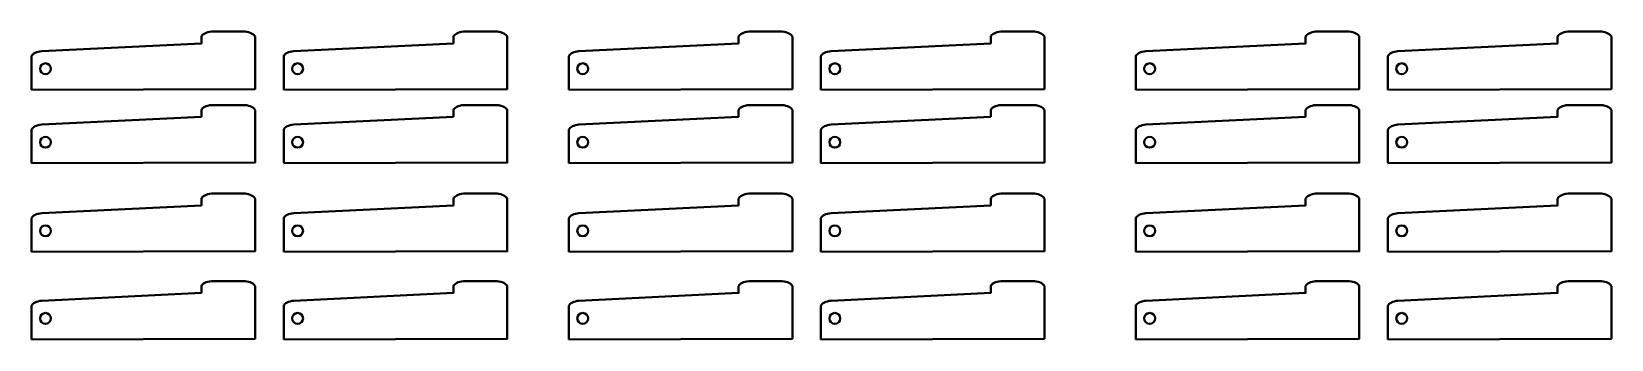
# Model space of a CAD drawing. Header units: inches. Extents: x 3328 to 6336, y 6044 to 6630.
import ezdxf

# ---------------------------------------------------------------- set-up
doc = ezdxf.new("R2010")
doc.units = ezdxf.units.IN
doc.header["$MEASUREMENT"] = 0
doc.layers.add('Layer 1', color=7, linetype='Continuous')

msp = doc.modelspace()

# ---------------------------------------------------------------- linework, layer by layer
at = {"layer": 'Layer 1', "color": 7, "lineweight": 40, "true_color": 0xffffff}
for points in [[(3327.7, 6518.9), (3327.7, 6518.9), (3327.7, 6582.9), (3327.7, 6582.9), (3329.5, 6587.7), (3337.1, 6591.5), (3346.9, 6592.5), (3346.9, 6592.5), (3650.9, 6607.3), (3650.9, 6607.3), (3650.9, 6607.3), (3650.9, 6620.1), (3650.9, 6620.1), (3652.7, 6624.9), (3660.3, 6628.7), (3670.1, 6629.7), (3670.1, 6629.7), (3734.1, 6629.7), (3734.1, 6629.7), (3743.8, 6628.7), (3751.5, 6624.9), (3753.3, 6620.1), (3753.3, 6620.1), (3753.3, 6520.1), (3753.3, 6520.1), (3753.3, 6520.1), (3327.7, 6518.9), (3327.7, 6518.9)], [(3807.7, 6518.9), (3807.7, 6518.9), (3807.7, 6582.9), (3807.7, 6582.9), (3809.5, 6587.7), (3817.1, 6591.5), (3826.9, 6592.5), (3826.9, 6592.5), (4130.9, 6607.3), (4130.9, 6607.3), (4130.9, 6607.3), (4130.9, 6620.1), (4130.9, 6620.1), (4132.7, 6624.9), (4140.3, 6628.7), (4150.1, 6629.7), (4150.1, 6629.7), (4214.1, 6629.7), (4214.1, 6629.7), (4223.8, 6628.7), (4231.5, 6624.9), (4233.3, 6620.1), (4233.3, 6620.1), (4233.3, 6520.1), (4233.3, 6520.1), (4233.3, 6520.1), (3807.7, 6518.9), (3807.7, 6518.9)], [(4350.7, 6518.9), (4350.7, 6518.9), (4350.7, 6582.9), (4350.7, 6582.9), (4352.5, 6587.7), (4360.2, 6591.5), (4369.9, 6592.5), (4369.9, 6592.5), (4673.9, 6607.3), (4673.9, 6607.3), (4673.9, 6607.3), (4673.9, 6620.1), (4673.9, 6620.1), (4675.7, 6624.9), (4683.4, 6628.7), (4693.1, 6629.7), (4693.1, 6629.7), (4757.1, 6629.7), (4757.1, 6629.7), (4766.9, 6628.7), (4774.5, 6624.9), (4776.3, 6620.1), (4776.3, 6620.1), (4776.3, 6520.1), (4776.3, 6520.1), (4776.3, 6520.1), (4350.7, 6518.9), (4350.7, 6518.9)], [(4830.7, 6518.9), (4830.7, 6518.9), (4830.7, 6582.9), (4830.7, 6582.9), (4832.5, 6587.7), (4840.2, 6591.5), (4849.9, 6592.5), (4849.9, 6592.5), (5153.9, 6607.3), (5153.9, 6607.3), (5153.9, 6607.3), (5153.9, 6620.1), (5153.9, 6620.1), (5155.8, 6624.9), (5163.4, 6628.7), (5173.1, 6629.7), (5173.1, 6629.7), (5237.1, 6629.7), (5237.1, 6629.7), (5246.9, 6628.7), (5254.5, 6624.9), (5256.3, 6620.1), (5256.3, 6620.1), (5256.3, 6520.1), (5256.3, 6520.1), (5256.3, 6520.1), (4830.7, 6518.9), (4830.7, 6518.9)], [(5430.2, 6518.9), (5430.2, 6518.9), (5430.2, 6582.9), (5430.2, 6582.9), (5432, 6587.7), (5439.6, 6591.5), (5449.4, 6592.5), (5449.4, 6592.5), (5753.4, 6607.3), (5753.4, 6607.3), (5753.4, 6607.3), (5753.4, 6620.1), (5753.4, 6620.1), (5755.2, 6624.9), (5762.8, 6628.7), (5772.6, 6629.7), (5772.6, 6629.7), (5836.6, 6629.7), (5836.6, 6629.7), (5846.3, 6628.7), (5854, 6624.9), (5855.8, 6620.1), (5855.8, 6620.1), (5855.8, 6520.1), (5855.8, 6520.1), (5855.8, 6520.1), (5430.2, 6518.9), (5430.2, 6518.9)], [(5910.2, 6518.9), (5910.2, 6518.9), (5910.2, 6582.9), (5910.2, 6582.9), (5912, 6587.7), (5919.6, 6591.5), (5929.4, 6592.5), (5929.4, 6592.5), (6233.4, 6607.3), (6233.4, 6607.3), (6233.4, 6607.3), (6233.4, 6620.1), (6233.4, 6620.1), (6235.2, 6624.9), (6242.8, 6628.7), (6252.6, 6629.7), (6252.6, 6629.7), (6316.6, 6629.7), (6316.6, 6629.7), (6326.3, 6628.7), (6334, 6624.9), (6335.8, 6620.1), (6335.8, 6620.1), (6335.8, 6520.1), (6335.8, 6520.1), (6335.8, 6520.1), (5910.2, 6518.9), (5910.2, 6518.9)], [(3327.7, 6379.1), (3327.7, 6379.1), (3327.7, 6443.1), (3327.7, 6443.1), (3329.5, 6447.9), (3337.1, 6451.7), (3346.9, 6452.7), (3346.9, 6452.7), (3650.9, 6467.5), (3650.9, 6467.5), (3650.9, 6467.5), (3650.9, 6480.3), (3650.9, 6480.3), (3652.7, 6485.1), (3660.3, 6488.9), (3670.1, 6489.9), (3670.1, 6489.9), (3734.1, 6489.9), (3734.1, 6489.9), (3743.8, 6488.9), (3751.5, 6485.1), (3753.3, 6480.3), (3753.3, 6480.3), (3753.3, 6380.2), (3753.3, 6380.2), (3753.3, 6380.2), (3327.7, 6379.1), (3327.7, 6379.1)], [(3807.7, 6379.1), (3807.7, 6379.1), (3807.7, 6443.1), (3807.7, 6443.1), (3809.5, 6447.9), (3817.1, 6451.7), (3826.9, 6452.7), (3826.9, 6452.7), (4130.9, 6467.5), (4130.9, 6467.5), (4130.9, 6467.5), (4130.9, 6480.3), (4130.9, 6480.3), (4132.7, 6485.1), (4140.3, 6488.9), (4150.1, 6489.9), (4150.1, 6489.9), (4214.1, 6489.9), (4214.1, 6489.9), (4223.8, 6488.9), (4231.5, 6485.1), (4233.3, 6480.3), (4233.3, 6480.3), (4233.3, 6380.2), (4233.3, 6380.2), (4233.3, 6380.2), (3807.7, 6379.1), (3807.7, 6379.1)], [(4350.7, 6379.1), (4350.7, 6379.1), (4350.7, 6443.1), (4350.7, 6443.1), (4352.5, 6447.9), (4360.2, 6451.7), (4369.9, 6452.7), (4369.9, 6452.7), (4673.9, 6467.5), (4673.9, 6467.5), (4673.9, 6467.5), (4673.9, 6480.3), (4673.9, 6480.3), (4675.7, 6485.1), (4683.4, 6488.9), (4693.1, 6489.9), (4693.1, 6489.9), (4757.1, 6489.9), (4757.1, 6489.9), (4766.9, 6488.9), (4774.5, 6485.1), (4776.3, 6480.3), (4776.3, 6480.3), (4776.3, 6380.2), (4776.3, 6380.2), (4776.3, 6380.2), (4350.7, 6379.1), (4350.7, 6379.1)], [(4830.7, 6379.1), (4830.7, 6379.1), (4830.7, 6443.1), (4830.7, 6443.1), (4832.5, 6447.9), (4840.2, 6451.7), (4849.9, 6452.7), (4849.9, 6452.7), (5153.9, 6467.5), (5153.9, 6467.5), (5153.9, 6467.5), (5153.9, 6480.3), (5153.9, 6480.3), (5155.8, 6485.1), (5163.4, 6488.9), (5173.1, 6489.9), (5173.1, 6489.9), (5237.1, 6489.9), (5237.1, 6489.9), (5246.9, 6488.9), (5254.5, 6485.1), (5256.3, 6480.3), (5256.3, 6480.3), (5256.3, 6380.2), (5256.3, 6380.2), (5256.3, 6380.2), (4830.7, 6379.1), (4830.7, 6379.1)], [(5430.2, 6379.1), (5430.2, 6379.1), (5430.2, 6443.1), (5430.2, 6443.1), (5432, 6447.9), (5439.6, 6451.7), (5449.4, 6452.7), (5449.4, 6452.7), (5753.4, 6467.5), (5753.4, 6467.5), (5753.4, 6467.5), (5753.4, 6480.3), (5753.4, 6480.3), (5755.2, 6485.1), (5762.8, 6488.9), (5772.6, 6489.9), (5772.6, 6489.9), (5836.6, 6489.9), (5836.6, 6489.9), (5846.3, 6488.9), (5854, 6485.1), (5855.8, 6480.3), (5855.8, 6480.3), (5855.8, 6380.2), (5855.8, 6380.2), (5855.8, 6380.2), (5430.2, 6379.1), (5430.2, 6379.1)], [(5910.2, 6379.1), (5910.2, 6379.1), (5910.2, 6443.1), (5910.2, 6443.1), (5912, 6447.9), (5919.6, 6451.7), (5929.4, 6452.7), (5929.4, 6452.7), (6233.4, 6467.5), (6233.4, 6467.5), (6233.4, 6467.5), (6233.4, 6480.3), (6233.4, 6480.3), (6235.2, 6485.1), (6242.8, 6488.9), (6252.6, 6489.9), (6252.6, 6489.9), (6316.6, 6489.9), (6316.6, 6489.9), (6326.3, 6488.9), (6334, 6485.1), (6335.8, 6480.3), (6335.8, 6480.3), (6335.8, 6380.2), (6335.8, 6380.2), (6335.8, 6380.2), (5910.2, 6379.1), (5910.2, 6379.1)], [(3327.7, 6210.4), (3327.7, 6210.4), (3327.7, 6274.4), (3327.7, 6274.4), (3329.5, 6279.3), (3337.1, 6283.1), (3346.9, 6284), (3346.9, 6284), (3650.9, 6298.8), (3650.9, 6298.8), (3650.9, 6298.8), (3650.9, 6311.6), (3650.9, 6311.6), (3652.7, 6316.5), (3660.3, 6320.3), (3670.1, 6321.2), (3670.1, 6321.2), (3734.1, 6321.2), (3734.1, 6321.2), (3743.8, 6320.3), (3751.5, 6316.5), (3753.3, 6311.6), (3753.3, 6311.6), (3753.3, 6211.6), (3753.3, 6211.6), (3753.3, 6211.6), (3327.7, 6210.4), (3327.7, 6210.4)], [(3807.7, 6210.4), (3807.7, 6210.4), (3807.7, 6274.4), (3807.7, 6274.4), (3809.5, 6279.3), (3817.1, 6283.1), (3826.9, 6284), (3826.9, 6284), (4130.9, 6298.8), (4130.9, 6298.8), (4130.9, 6298.8), (4130.9, 6311.6), (4130.9, 6311.6), (4132.7, 6316.5), (4140.3, 6320.3), (4150.1, 6321.2), (4150.1, 6321.2), (4214.1, 6321.2), (4214.1, 6321.2), (4223.8, 6320.3), (4231.5, 6316.5), (4233.3, 6311.6), (4233.3, 6311.6), (4233.3, 6211.6), (4233.3, 6211.6), (4233.3, 6211.6), (3807.7, 6210.4), (3807.7, 6210.4)], [(4350.7, 6210.4), (4350.7, 6210.4), (4350.7, 6274.4), (4350.7, 6274.4), (4352.5, 6279.3), (4360.2, 6283.1), (4369.9, 6284), (4369.9, 6284), (4673.9, 6298.8), (4673.9, 6298.8), (4673.9, 6298.8), (4673.9, 6311.6), (4673.9, 6311.6), (4675.7, 6316.5), (4683.4, 6320.3), (4693.1, 6321.2), (4693.1, 6321.2), (4757.1, 6321.2), (4757.1, 6321.2), (4766.9, 6320.3), (4774.5, 6316.5), (4776.3, 6311.6), (4776.3, 6311.6), (4776.3, 6211.6), (4776.3, 6211.6), (4776.3, 6211.6), (4350.7, 6210.4), (4350.7, 6210.4)], [(4830.7, 6210.4), (4830.7, 6210.4), (4830.7, 6274.4), (4830.7, 6274.4), (4832.5, 6279.3), (4840.2, 6283.1), (4849.9, 6284), (4849.9, 6284), (5153.9, 6298.8), (5153.9, 6298.8), (5153.9, 6298.8), (5153.9, 6311.6), (5153.9, 6311.6), (5155.8, 6316.5), (5163.4, 6320.3), (5173.1, 6321.2), (5173.1, 6321.2), (5237.1, 6321.2), (5237.1, 6321.2), (5246.9, 6320.3), (5254.5, 6316.5), (5256.3, 6311.6), (5256.3, 6311.6), (5256.3, 6211.6), (5256.3, 6211.6), (5256.3, 6211.6), (4830.7, 6210.4), (4830.7, 6210.4)], [(5430.2, 6210.4), (5430.2, 6210.4), (5430.2, 6274.4), (5430.2, 6274.4), (5432, 6279.3), (5439.6, 6283.1), (5449.4, 6284), (5449.4, 6284), (5753.4, 6298.8), (5753.4, 6298.8), (5753.4, 6298.8), (5753.4, 6311.6), (5753.4, 6311.6), (5755.2, 6316.5), (5762.8, 6320.3), (5772.6, 6321.2), (5772.6, 6321.2), (5836.6, 6321.2), (5836.6, 6321.2), (5846.3, 6320.3), (5854, 6316.5), (5855.8, 6311.6), (5855.8, 6311.6), (5855.8, 6211.6), (5855.8, 6211.6), (5855.8, 6211.6), (5430.2, 6210.4), (5430.2, 6210.4)], [(5910.2, 6210.4), (5910.2, 6210.4), (5910.2, 6274.4), (5910.2, 6274.4), (5912, 6279.3), (5919.6, 6283.1), (5929.4, 6284), (5929.4, 6284), (6233.4, 6298.8), (6233.4, 6298.8), (6233.4, 6298.8), (6233.4, 6311.6), (6233.4, 6311.6), (6235.2, 6316.5), (6242.8, 6320.3), (6252.6, 6321.2), (6252.6, 6321.2), (6316.6, 6321.2), (6316.6, 6321.2), (6326.3, 6320.3), (6334, 6316.5), (6335.8, 6311.6), (6335.8, 6311.6), (6335.8, 6211.6), (6335.8, 6211.6), (6335.8, 6211.6), (5910.2, 6210.4), (5910.2, 6210.4)], [(3327.7, 6043.7), (3327.7, 6043.7), (3327.7, 6107.7), (3327.7, 6107.7), (3329.5, 6112.6), (3337.1, 6116.4), (3346.9, 6117.3), (3346.9, 6117.3), (3650.9, 6132.1), (3650.9, 6132.1), (3650.9, 6132.1), (3650.9, 6144.9), (3650.9, 6144.9), (3652.7, 6149.8), (3660.3, 6153.6), (3670.1, 6154.5), (3670.1, 6154.5), (3734.1, 6154.5), (3734.1, 6154.5), (3743.8, 6153.6), (3751.5, 6149.8), (3753.3, 6144.9), (3753.3, 6144.9), (3753.3, 6044.9), (3753.3, 6044.9), (3753.3, 6044.9), (3327.7, 6043.7), (3327.7, 6043.7)], [(3807.7, 6043.7), (3807.7, 6043.7), (3807.7, 6107.7), (3807.7, 6107.7), (3809.5, 6112.6), (3817.1, 6116.4), (3826.9, 6117.3), (3826.9, 6117.3), (4130.9, 6132.1), (4130.9, 6132.1), (4130.9, 6132.1), (4130.9, 6144.9), (4130.9, 6144.9), (4132.7, 6149.8), (4140.3, 6153.6), (4150.1, 6154.5), (4150.1, 6154.5), (4214.1, 6154.5), (4214.1, 6154.5), (4223.8, 6153.6), (4231.5, 6149.8), (4233.3, 6144.9), (4233.3, 6144.9), (4233.3, 6044.9), (4233.3, 6044.9), (4233.3, 6044.9), (3807.7, 6043.7), (3807.7, 6043.7)], [(4350.7, 6043.7), (4350.7, 6043.7), (4350.7, 6107.7), (4350.7, 6107.7), (4352.5, 6112.6), (4360.2, 6116.4), (4369.9, 6117.3), (4369.9, 6117.3), (4673.9, 6132.1), (4673.9, 6132.1), (4673.9, 6132.1), (4673.9, 6144.9), (4673.9, 6144.9), (4675.7, 6149.8), (4683.4, 6153.6), (4693.1, 6154.5), (4693.1, 6154.5), (4757.1, 6154.5), (4757.1, 6154.5), (4766.9, 6153.6), (4774.5, 6149.8), (4776.3, 6144.9), (4776.3, 6144.9), (4776.3, 6044.9), (4776.3, 6044.9), (4776.3, 6044.9), (4350.7, 6043.7), (4350.7, 6043.7)], [(4830.7, 6043.7), (4830.7, 6043.7), (4830.7, 6107.7), (4830.7, 6107.7), (4832.5, 6112.6), (4840.2, 6116.4), (4849.9, 6117.3), (4849.9, 6117.3), (5153.9, 6132.1), (5153.9, 6132.1), (5153.9, 6132.1), (5153.9, 6144.9), (5153.9, 6144.9), (5155.8, 6149.8), (5163.4, 6153.6), (5173.1, 6154.5), (5173.1, 6154.5), (5237.1, 6154.5), (5237.1, 6154.5), (5246.9, 6153.6), (5254.5, 6149.8), (5256.3, 6144.9), (5256.3, 6144.9), (5256.3, 6044.9), (5256.3, 6044.9), (5256.3, 6044.9), (4830.7, 6043.7), (4830.7, 6043.7)], [(5430.2, 6043.7), (5430.2, 6043.7), (5430.2, 6107.7), (5430.2, 6107.7), (5432, 6112.6), (5439.6, 6116.4), (5449.4, 6117.3), (5449.4, 6117.3), (5753.4, 6132.1), (5753.4, 6132.1), (5753.4, 6132.1), (5753.4, 6144.9), (5753.4, 6144.9), (5755.2, 6149.8), (5762.8, 6153.6), (5772.6, 6154.5), (5772.6, 6154.5), (5836.6, 6154.5), (5836.6, 6154.5), (5846.3, 6153.6), (5854, 6149.8), (5855.8, 6144.9), (5855.8, 6144.9), (5855.8, 6044.9), (5855.8, 6044.9), (5855.8, 6044.9), (5430.2, 6043.7), (5430.2, 6043.7)], [(5910.2, 6043.7), (5910.2, 6043.7), (5910.2, 6107.7), (5910.2, 6107.7), (5912, 6112.6), (5919.6, 6116.4), (5929.4, 6117.3), (5929.4, 6117.3), (6233.4, 6132.1), (6233.4, 6132.1), (6233.4, 6132.1), (6233.4, 6144.9), (6233.4, 6144.9), (6235.2, 6149.8), (6242.8, 6153.6), (6252.6, 6154.5), (6252.6, 6154.5), (6316.6, 6154.5), (6316.6, 6154.5), (6326.3, 6153.6), (6334, 6149.8), (6335.8, 6144.9), (6335.8, 6144.9), (6335.8, 6044.9), (6335.8, 6044.9), (6335.8, 6044.9), (5910.2, 6043.7), (5910.2, 6043.7)]]:
    msp.add_open_spline(points, degree=3, knots=[0, 0, 0, 0, 1, 1, 1, 2, 2, 2, 3, 3, 3, 4, 4, 4, 5, 5, 5, 6, 6, 6, 7, 7, 7, 8, 8, 8, 9, 9, 9, 9], dxfattribs=at)
at = {"layer": 'Layer 1', "color": 202, "lineweight": 40, "true_color": 0x8a2be2}
for points in [[(3354.1, 6569.3), (3359.8, 6569.3), (3364.5, 6564.6), (3364.5, 6558.9), (3364.5, 6553.1), (3359.8, 6548.5), (3354.1, 6548.5), (3348.3, 6548.5), (3343.7, 6553.1), (3343.7, 6558.9), (3343.7, 6564.6), (3348.3, 6569.3), (3354.1, 6569.3)], [(3834.1, 6569.3), (3839.8, 6569.3), (3844.5, 6564.6), (3844.5, 6558.9), (3844.5, 6553.1), (3839.8, 6548.5), (3834.1, 6548.5), (3828.3, 6548.5), (3823.7, 6553.1), (3823.7, 6558.9), (3823.7, 6564.6), (3828.3, 6569.3), (3834.1, 6569.3)], [(4377.1, 6569.3), (4382.9, 6569.3), (4387.5, 6564.6), (4387.5, 6558.9), (4387.5, 6553.1), (4382.9, 6548.5), (4377.1, 6548.5), (4371.4, 6548.5), (4366.7, 6553.1), (4366.7, 6558.9), (4366.7, 6564.6), (4371.4, 6569.3), (4377.1, 6569.3)], [(4857.1, 6569.3), (4862.9, 6569.3), (4867.5, 6564.6), (4867.5, 6558.9), (4867.5, 6553.1), (4862.9, 6548.5), (4857.1, 6548.5), (4851.4, 6548.5), (4846.7, 6553.1), (4846.7, 6558.9), (4846.7, 6564.6), (4851.4, 6569.3), (4857.1, 6569.3)], [(5456.6, 6569.3), (5462.3, 6569.3), (5467, 6564.6), (5467, 6558.9), (5467, 6553.1), (5462.3, 6548.5), (5456.6, 6548.5), (5450.8, 6548.5), (5446.2, 6553.1), (5446.2, 6558.9), (5446.2, 6564.6), (5450.8, 6569.3), (5456.6, 6569.3)], [(5936.6, 6569.3), (5942.3, 6569.3), (5947, 6564.6), (5947, 6558.9), (5947, 6553.1), (5942.3, 6548.5), (5936.6, 6548.5), (5930.8, 6548.5), (5926.2, 6553.1), (5926.2, 6558.9), (5926.2, 6564.6), (5930.8, 6569.3), (5936.6, 6569.3)], [(3354.1, 6429.5), (3359.8, 6429.5), (3364.5, 6424.8), (3364.5, 6419.1), (3364.5, 6413.3), (3359.8, 6408.7), (3354.1, 6408.7), (3348.3, 6408.7), (3343.7, 6413.3), (3343.7, 6419.1), (3343.7, 6424.8), (3348.3, 6429.5), (3354.1, 6429.5)], [(3834.1, 6429.5), (3839.8, 6429.5), (3844.5, 6424.8), (3844.5, 6419.1), (3844.5, 6413.3), (3839.8, 6408.7), (3834.1, 6408.7), (3828.3, 6408.7), (3823.7, 6413.3), (3823.7, 6419.1), (3823.7, 6424.8), (3828.3, 6429.5), (3834.1, 6429.5)], [(4377.1, 6429.5), (4382.9, 6429.5), (4387.5, 6424.8), (4387.5, 6419.1), (4387.5, 6413.3), (4382.9, 6408.7), (4377.1, 6408.7), (4371.4, 6408.7), (4366.7, 6413.3), (4366.7, 6419.1), (4366.7, 6424.8), (4371.4, 6429.5), (4377.1, 6429.5)], [(4857.1, 6429.5), (4862.9, 6429.5), (4867.5, 6424.8), (4867.5, 6419.1), (4867.5, 6413.3), (4862.9, 6408.7), (4857.1, 6408.7), (4851.4, 6408.7), (4846.7, 6413.3), (4846.7, 6419.1), (4846.7, 6424.8), (4851.4, 6429.5), (4857.1, 6429.5)], [(5456.6, 6429.5), (5462.3, 6429.5), (5467, 6424.8), (5467, 6419.1), (5467, 6413.3), (5462.3, 6408.7), (5456.6, 6408.7), (5450.8, 6408.7), (5446.2, 6413.3), (5446.2, 6419.1), (5446.2, 6424.8), (5450.8, 6429.5), (5456.6, 6429.5)], [(5936.6, 6429.5), (5942.3, 6429.5), (5947, 6424.8), (5947, 6419.1), (5947, 6413.3), (5942.3, 6408.7), (5936.6, 6408.7), (5930.8, 6408.7), (5926.2, 6413.3), (5926.2, 6419.1), (5926.2, 6424.8), (5930.8, 6429.5), (5936.6, 6429.5)], [(3354.1, 6260.8), (3359.8, 6260.8), (3364.5, 6256.2), (3364.5, 6250.4), (3364.5, 6244.7), (3359.8, 6240), (3354.1, 6240), (3348.3, 6240), (3343.7, 6244.7), (3343.7, 6250.4), (3343.7, 6256.2), (3348.3, 6260.8), (3354.1, 6260.8)], [(3834.1, 6260.8), (3839.8, 6260.8), (3844.5, 6256.2), (3844.5, 6250.4), (3844.5, 6244.7), (3839.8, 6240), (3834.1, 6240), (3828.3, 6240), (3823.7, 6244.7), (3823.7, 6250.4), (3823.7, 6256.2), (3828.3, 6260.8), (3834.1, 6260.8)], [(4377.1, 6260.8), (4382.9, 6260.8), (4387.5, 6256.2), (4387.5, 6250.4), (4387.5, 6244.7), (4382.9, 6240), (4377.1, 6240), (4371.4, 6240), (4366.7, 6244.7), (4366.7, 6250.4), (4366.7, 6256.2), (4371.4, 6260.8), (4377.1, 6260.8)], [(4857.1, 6260.8), (4862.9, 6260.8), (4867.5, 6256.2), (4867.5, 6250.4), (4867.5, 6244.7), (4862.9, 6240), (4857.1, 6240), (4851.4, 6240), (4846.7, 6244.7), (4846.7, 6250.4), (4846.7, 6256.2), (4851.4, 6260.8), (4857.1, 6260.8)], [(5456.6, 6260.8), (5462.3, 6260.8), (5467, 6256.2), (5467, 6250.4), (5467, 6244.7), (5462.3, 6240), (5456.6, 6240), (5450.8, 6240), (5446.2, 6244.7), (5446.2, 6250.4), (5446.2, 6256.2), (5450.8, 6260.8), (5456.6, 6260.8)], [(5936.6, 6260.8), (5942.3, 6260.8), (5947, 6256.2), (5947, 6250.4), (5947, 6244.7), (5942.3, 6240), (5936.6, 6240), (5930.8, 6240), (5926.2, 6244.7), (5926.2, 6250.4), (5926.2, 6256.2), (5930.8, 6260.8), (5936.6, 6260.8)], [(3354.1, 6094.1), (3359.8, 6094.1), (3364.5, 6089.4), (3364.5, 6083.7), (3364.5, 6077.9), (3359.8, 6073.3), (3354.1, 6073.3), (3348.3, 6073.3), (3343.7, 6077.9), (3343.7, 6083.7), (3343.7, 6089.4), (3348.3, 6094.1), (3354.1, 6094.1)], [(3834.1, 6094.1), (3839.8, 6094.1), (3844.5, 6089.4), (3844.5, 6083.7), (3844.5, 6077.9), (3839.8, 6073.3), (3834.1, 6073.3), (3828.3, 6073.3), (3823.7, 6077.9), (3823.7, 6083.7), (3823.7, 6089.4), (3828.3, 6094.1), (3834.1, 6094.1)], [(4377.1, 6094.1), (4382.9, 6094.1), (4387.5, 6089.4), (4387.5, 6083.7), (4387.5, 6077.9), (4382.9, 6073.3), (4377.1, 6073.3), (4371.4, 6073.3), (4366.7, 6077.9), (4366.7, 6083.7), (4366.7, 6089.4), (4371.4, 6094.1), (4377.1, 6094.1)], [(4857.1, 6094.1), (4862.9, 6094.1), (4867.5, 6089.4), (4867.5, 6083.7), (4867.5, 6077.9), (4862.9, 6073.3), (4857.1, 6073.3), (4851.4, 6073.3), (4846.7, 6077.9), (4846.7, 6083.7), (4846.7, 6089.4), (4851.4, 6094.1), (4857.1, 6094.1)], [(5456.6, 6094.1), (5462.3, 6094.1), (5467, 6089.4), (5467, 6083.7), (5467, 6077.9), (5462.3, 6073.3), (5456.6, 6073.3), (5450.8, 6073.3), (5446.2, 6077.9), (5446.2, 6083.7), (5446.2, 6089.4), (5450.8, 6094.1), (5456.6, 6094.1)], [(5936.6, 6094.1), (5942.3, 6094.1), (5947, 6089.4), (5947, 6083.7), (5947, 6077.9), (5942.3, 6073.3), (5936.6, 6073.3), (5930.8, 6073.3), (5926.2, 6077.9), (5926.2, 6083.7), (5926.2, 6089.4), (5930.8, 6094.1), (5936.6, 6094.1)]]:
    msp.add_open_spline(points, degree=3, knots=[0, 0, 0, 0, 1, 1, 1, 2, 2, 2, 3, 3, 3, 4, 4, 4, 4], dxfattribs=at)

doc.saveas('drawing.dxf')
